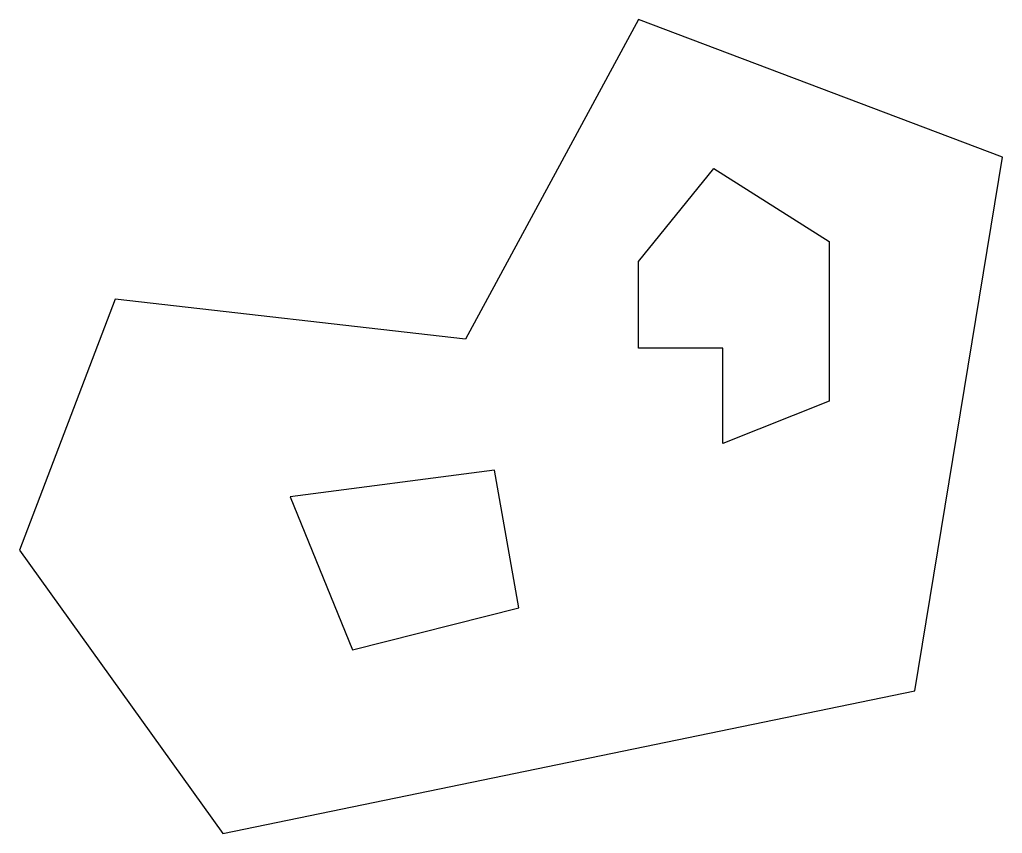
# Model space of a CAD drawing. Extents: x -4.4 to 23.1, y 0.9 to 23.7.
import ezdxf

# ---------------------------------------------------------------- set-up
doc = ezdxf.new("R2010")
doc.units = 0
doc.header["$MEASUREMENT"] = 0
doc.layers.get('0').update_dxf_attribs({"linetype": 'CONTINUOUS'})

msp = doc.modelspace()

# ---------------------------------------------------------------- linework, layer by layer
for points in [[(1.288, 0.884), (20.691, 4.879), (23.144, 19.835), (12.943, 23.692), (8.092, 14.735), (-1.735, 15.855), (-4.41, 8.826)], [(15.058, 19.524), (18.292, 17.472), (18.292, 12.994), (15.307, 11.812), (15.307, 14.486), (12.943, 14.486), (12.943, 16.912)], [(3.178, 10.319), (4.92, 6.027), (9.585, 7.209), (8.9, 11.065)]]:
    msp.add_lwpolyline(points, close=True)

doc.saveas('drawing.dxf')
